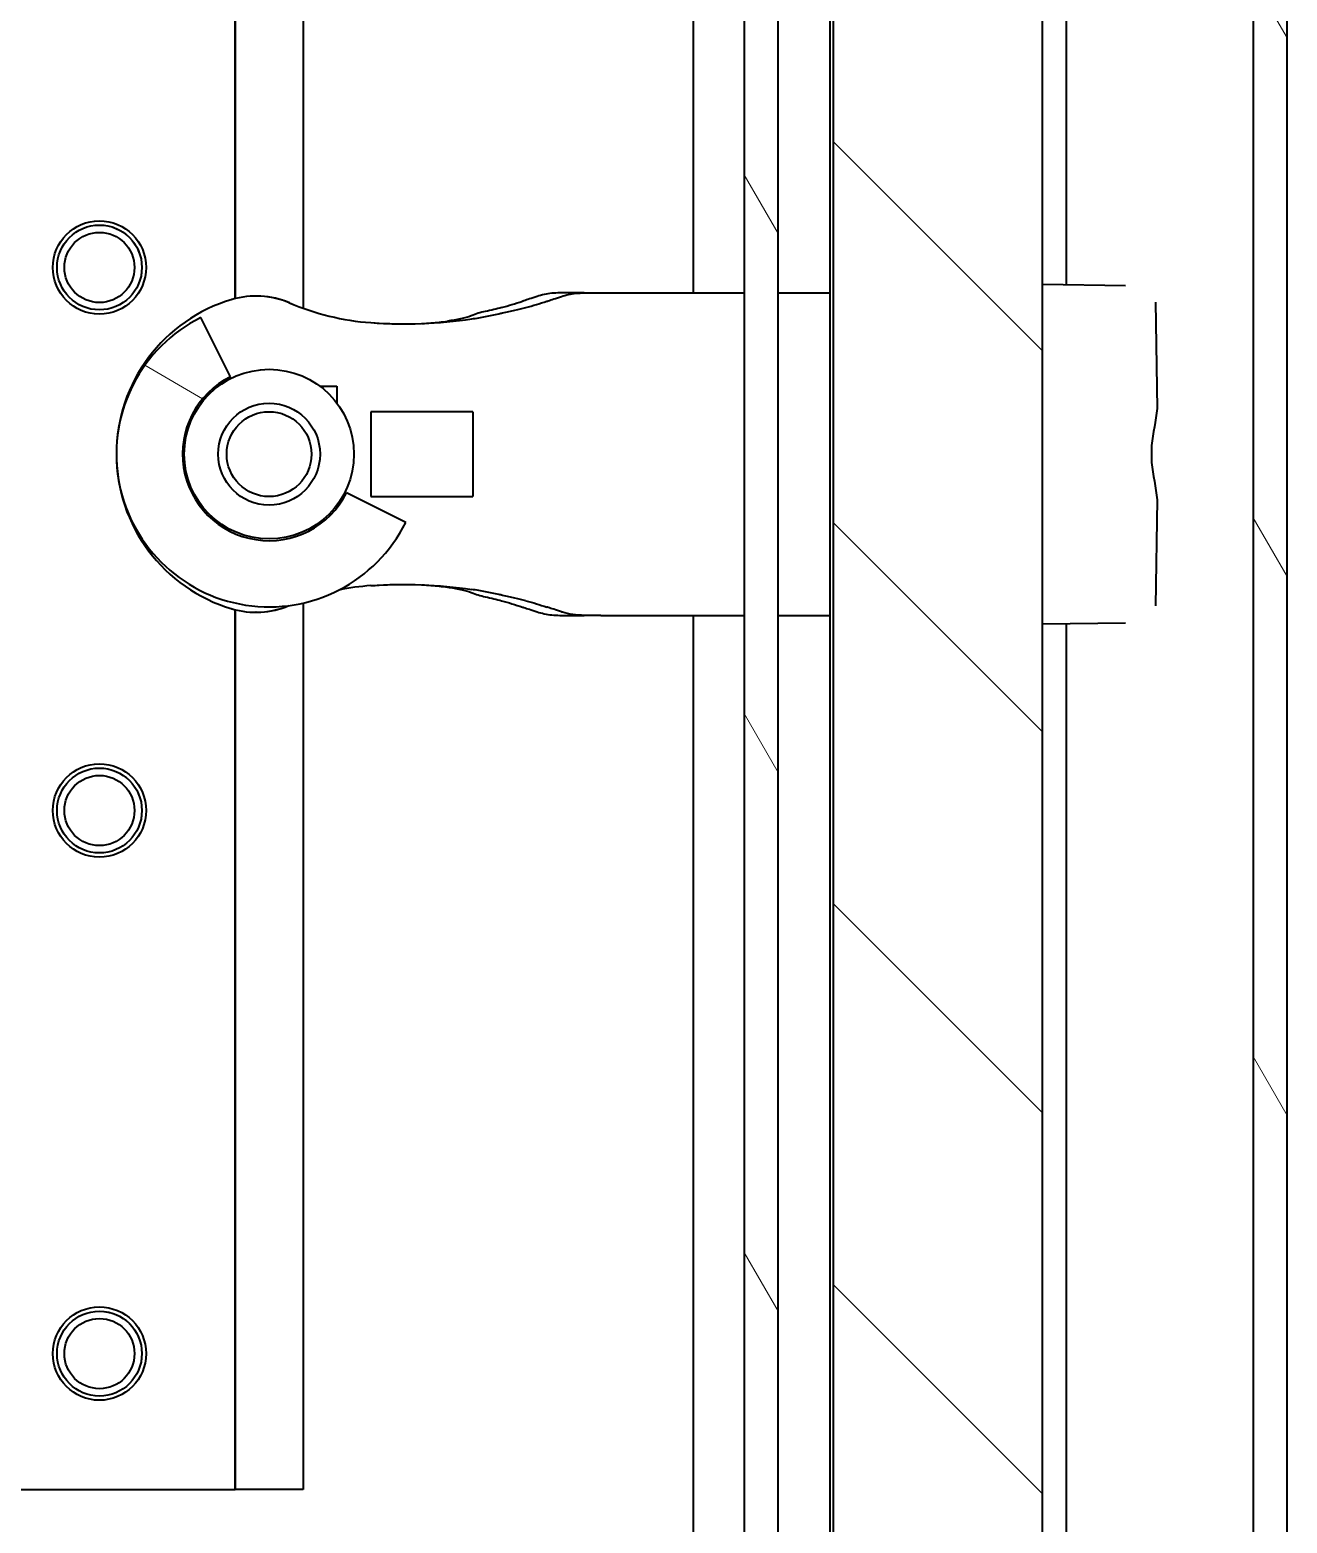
# Model space of a CAD drawing. Header units: millimetres. Extents: x 0 to 5945, y 0 to 4205.
# Drawn here: x 2058.1 to 2132.2, y 664.4 to 752.4 of the extents above; entities that cross this region are included whole.
import ezdxf

# ---------------------------------------------------------------- set-up
doc = ezdxf.new("R2010")
doc.units = ezdxf.units.MM
doc.header["$LTSCALE"] = 5
for name, color, linetype, lineweight in [('가시적인 것(ISO)', 3, 'Continuous', 40), ('가시적인 좁은 것(ISO)', 3, 'Continuous', 35), ('해치(ISO)', 7, 'Continuous', 18)]:
    doc.layers.add(name, color=color, linetype=linetype, lineweight=lineweight)
pattern_1 = [(135.0002, (0, 0), (-11.22528, -11.22536), [])]

msp = doc.modelspace()

# ---------------------------------------------------------------- hatches: boundary and pattern name
at = {"layer": '해치(ISO)'}
h = msp.add_hatch(dxfattribs=at)
h.set_pattern_fill('ANSI31', color=256, scale=127, angle=75.00018, style=0)
h.set_pattern_definition([(120.0002, (0, 0), (-13.74813, -7.93754), [])])
h.paths.add_polyline_path([(1602.237, 257.352), (2132.237, 257.352), (2132.237, 827.352), (1602.237, 827.352), (1602.237, 766.852), (1602.237, 707.852), (1602.237, 376.852), (1602.237, 317.852)])
h.paths.add_polyline_path([(1604.237, 259.352), (1604.237, 825.352), (2130.237, 825.352), (2130.237, 259.352)], flags=0)
edge = h.paths.add_edge_path()
edge.add_ellipse((1657.237, 307.352), major_axis=(-4, 0), ratio=1, start_angle=0, end_angle=360)
h.paths.add_polyline_path([(2102.237, 287.352), (2102.237, 797.352), (1632.237, 797.352), (1632.237, 287.352)])
h.paths.add_polyline_path([(1634.237, 289.352), (1634.237, 795.352), (2100.237, 795.352), (2100.237, 289.352)], flags=0)
h = msp.add_hatch(dxfattribs=at)
h.set_pattern_fill('ANSI31', color=256, scale=127, angle=90.00021, style=0)
h.set_pattern_definition(pattern_1)
edge = h.paths.add_edge_path()
edge.add_line((2117.821, 285.352), (2117.821, 799.352))
edge.add_ellipse((2104.437, 799.352), major_axis=(13.384, 0), ratio=1, start_angle=0, end_angle=90)
edge.add_line((2104.437, 812.736), (1630.437, 812.736))
edge.add_ellipse((1630.437, 799.352), major_axis=(0, 13.384), ratio=1, start_angle=0, end_angle=90)
edge.add_line((1617.053, 799.352), (1617.053, 285.352))
edge.add_ellipse((1630.437, 285.352), major_axis=(-13.384, 0), ratio=1, start_angle=0, end_angle=90)
edge.add_line((1630.437, 271.967), (1867.387, 271.967))
edge.add_line((1867.387, 271.967), (1867.387, 284.311))
edge.add_line((1867.387, 284.311), (1630.437, 284.311))
edge.add_ellipse((1630.437, 285.352), major_axis=(0, -1.041), ratio=1, start_angle=270, end_angle=360, ccw=False)
edge.add_line((1629.396, 285.352), (1629.396, 799.352))
edge.add_ellipse((1630.437, 799.352), major_axis=(-1.041, 0), ratio=1, start_angle=270, end_angle=360, ccw=False)
edge.add_line((1630.437, 800.392), (2104.437, 800.392))
edge.add_ellipse((2104.437, 799.352), major_axis=(0, 1.041), ratio=1, start_angle=270, end_angle=360, ccw=False)
edge.add_line((2105.478, 799.352), (2105.478, 285.352))
edge.add_ellipse((2104.437, 285.352), major_axis=(1.041, 0), ratio=1, start_angle=270, end_angle=360, ccw=False)
edge.add_line((2104.437, 284.311), (1867.487, 284.311))
edge.add_line((1867.487, 284.311), (1867.487, 271.967))
edge.add_line((1867.487, 271.967), (2104.437, 271.967))
edge.add_ellipse((2104.437, 285.352), major_axis=(0, -13.384), ratio=1, start_angle=0, end_angle=90)
h = msp.add_hatch(dxfattribs=at)
h.set_pattern_fill('ANSI31', color=256, scale=127, angle=105.00025, style=0)
h.set_pattern_definition([(150.00025, (0, 0), (-7.93744, -13.74819), [])])
edge = h.paths.add_edge_path()
edge.add_ellipse((2072.237, 727.352), major_axis=(-4.024, 8.05), ratio=1, start_angle=0, end_angle=216.88738)
edge.add_line((2080.287, 723.328), (2076.799, 725.071))
edge.add_ellipse((2072.237, 727.352), major_axis=(4.562, -2.28), ratio=1, start_angle=143.11262, end_angle=360, ccw=False)
edge.add_line((2069.957, 731.913), (2068.213, 735.402))
h = msp.add_hatch(dxfattribs=at)
h.set_pattern_fill('ANSI31', color=256, scale=127, angle=-14.99998, style=0)
h.set_pattern_definition([(30, (0, 0), (-7.9375, 13.74815), [])])
edge = h.paths.add_edge_path()
edge.add_ellipse((2072.237, 727.352), major_axis=(-5, 0), ratio=1, start_angle=0, end_angle=360)
edge = h.paths.add_edge_path(flags=0)
edge.add_ellipse((2072.237, 727.352), major_axis=(2.5, 0), ratio=1, start_angle=0, end_angle=360)
h = msp.add_hatch(dxfattribs=at)
h.set_pattern_fill('ANSI31', color=256, scale=127, angle=90.00021, style=0)
h.set_pattern_definition(pattern_1)
edge = h.paths.add_edge_path()
edge.add_ellipse((2072.237, 727.352), major_axis=(-3, 0), ratio=1, start_angle=0, end_angle=360)

# ---------------------------------------------------------------- linework, layer by layer
at = {"layer": '가시적인 것(ISO)'}
for p, q in [((2132.237, 257.352), (2132.237, 827.352)), ((2119.237, 737.338), (2119.237, 825.352)), ((2130.237, 825.352), (2130.237, 259.352)), ((2105.291, 799.352), (2105.291, 285.352)), ((2105.478, 799.352), (2105.478, 285.352)), ((2117.821, 285.352), (2117.821, 799.352)), ((2102.237, 287.352), (2102.237, 797.352)), ((2097.237, 795.352), (2097.237, 736.852)), ((2100.237, 795.352), (2100.237, 289.352)), ((2074.237, 786.352), (2074.237, 735.948)), ((2070.237, 736.515), (2070.237, 778.352)), ((2070.24, 778.352), (2070.24, 736.516)), ((2117.821, 737.359), (2122.716, 737.287)), ((2071.465, 736.668), (2071.463, 736.668)), ((2090.815, 736.852), (2089.38, 736.852)), ((2090.815, 736.852), (2091.783, 736.852)), ((2091.783, 736.852), (2100.237, 736.852)), ((2102.237, 736.852), (2105.291, 736.852)), ((2124.482, 736.297), (2124.575, 730.037)), ((2069.957, 731.913), (2068.213, 735.402)), ((2069.073, 731.352), (2069.237, 731.352)), ((2075.237, 731.352), (2076.235, 731.352)), ((2076.235, 731.352), (2076.235, 730.354)), ((2068.235, 730.349), (2068.235, 730.513)), ((2078.234, 729.852), (2078.234, 724.852)), ((2080.669, 729.852), (2078.234, 729.852)), ((2084.235, 729.852), (2080.669, 729.852)), ((2084.235, 729.852), (2084.235, 724.852)), ((2124.236, 727.852), (2124.236, 726.852)), ((2124.236, 727.852), (2124.237, 727.852)), ((2124.236, 726.852), (2124.237, 726.852)), ((2080.287, 723.328), (2076.799, 725.071)), ((2068.235, 724.19), (2068.235, 724.354)), ((2076.235, 724.349), (2076.235, 724.186)), ((2078.234, 724.852), (2080.669, 724.852)), ((2080.669, 724.852), (2084.235, 724.852)), ((2124.575, 724.666), (2124.482, 718.406)), ((2069.237, 723.352), (2069.073, 723.352)), ((2075.401, 723.352), (2075.237, 723.352)), ((2070.237, 666.352), (2070.237, 718.188)), ((2070.24, 718.187), (2070.24, 666.352)), ((2071.465, 718.035), (2071.463, 718.035)), ((2074.237, 718.577), (2074.237, 666.352)), ((2089.38, 717.852), (2090.815, 717.852)), ((2091.783, 717.852), (2090.815, 717.852)), ((2091.783, 717.852), (2100.237, 717.852)), ((2097.237, 717.852), (2097.237, 366.852)), ((2102.237, 717.852), (2105.291, 717.852)), ((2117.821, 717.345), (2122.716, 717.416)), ((2119.237, 367.338), (2119.237, 717.365)), ((2052.237, 666.352), (2070.237, 666.352)), ((2070.24, 666.352), (2070.237, 666.352)), ((2074.237, 666.352), (2070.24, 666.352))]:
    msp.add_line(p, q, dxfattribs=at)
for centre, radius in [((2062.237, 738.352), 2.75), ((2062.238, 738.352), 2.5), ((2062.237, 738.352), 2.067), ((2072.237, 727.352), 5), ((2072.237, 727.352), 3), ((2072.237, 727.352), 2.5), ((2062.237, 706.352), 2.75), ((2062.238, 706.352), 2.5), ((2062.237, 706.352), 2.067), ((2062.237, 674.352), 2.75), ((2062.238, 674.352), 2.5), ((2062.237, 674.352), 2.067)]:
    msp.add_circle(centre, radius, dxfattribs=at)
for centre, radius, start, end in [((2071.463, 731.668), 5, 66.86441, 106.41328), ((2071.465, 731.668), 5, 66.86441, 90), ((2072.237, 727.352), 9, 116.55631, 333.44369), ((2072.237, 727.352), 5.1, 116.55631, 333.44369), ((2071.463, 723.035), 5, 253.58673, 292.86717), ((2071.465, 723.035), 5, 270, 292.87672)]:
    msp.add_arc(centre, radius, start, end, dxfattribs=at)
for centre, major_axis, start_param, end_param in [((2072.735, 727.352), (-2.684, 9.113), 0, 2.568661), ((2079.322, 750.06), (0, -15), 5.879393, 6.210637), ((2079.323, 750.06), (0, -15), 5.879393, 6.210637), ((2079.323, 704.643), (0, 15), 0.072548, 0.199711), ((2079.322, 704.643), (0, 15), 0.072548, 0.19952)]:
    msp.add_ellipse(centre, major_axis=major_axis, ratio=1, start_param=start_param, end_param=end_param, dxfattribs=at)
for points, knots in [([(2088.039, 736.645), (2087.879, 736.592), (2087.726, 736.542), (2087.58, 736.494), (2087.463, 736.456), (2087.351, 736.419), (2087.243, 736.384), (2087.217, 736.376), (2087.191, 736.367), (2087.165, 736.359)], [0, 0, 0, 0, 0.5, 0.5, 0.5, 0.901094, 0.901094, 0.901094, 1, 1, 1, 1]), ([(2089.38, 736.852), (2089.062, 736.85), (2088.744, 736.82), (2088.305, 736.725), (2088.17, 736.688), (2088.039, 736.645)], [-3.8491061, -3.8491061, -3.8491061, -3.8491061, -3.7550602, -3.7550602, -3.711436, -3.711436, -3.711436, -3.711436]), ([(2088.6, 736.359), (2088.626, 736.367), (2088.652, 736.376), (2088.678, 736.384), (2088.785, 736.419), (2088.898, 736.456), (2089.015, 736.494), (2089.161, 736.542), (2089.314, 736.592), (2089.474, 736.645)], [0, 0, 0, 0, 0.097491, 0.097491, 0.097491, 0.5, 0.5, 0.5, 1, 1, 1, 1]), ([(2089.474, 736.645), (2089.605, 736.688), (2089.74, 736.725), (2090.179, 736.82), (2090.497, 736.85), (2090.815, 736.852)], [3.7114921, 3.7114921, 3.7114921, 3.7114921, 3.7551182, 3.7551182, 3.8491666, 3.8491666, 3.8491666, 3.8491666]), ([(2084.97, 735.757), (2084.836, 735.728), (2084.7, 735.693), (2084.564, 735.651), (2084.427, 735.609), (2084.29, 735.561), (2084.152, 735.505)], [0, 0, 0, 0, 0.5, 0.5, 0.5, 1, 1, 1, 1]), ([(2084.189, 735.322), (2084.459, 735.362), (2084.728, 735.407), (2085.259, 735.506), (2085.52, 735.561), (2085.773, 735.624)], [0.0000886, 0.0000886, 0.0000886, 0.0000886, 0.0820562, 0.0820562, 0.1642332, 0.1642332, 0.1642332, 0.1642332]), ([(2085.936, 735.991), (2085.792, 735.952), (2085.639, 735.912), (2085.478, 735.873), (2085.317, 735.834), (2085.147, 735.795), (2084.97, 735.757)], [0, 0, 0, 0, 0.5, 0.5, 0.5, 1, 1, 1, 1]), ([(2085.773, 735.624), (2085.811, 735.633), (2085.849, 735.642), (2085.924, 735.658), (2085.962, 735.666), (2086, 735.674)], [0.000001, 0.000001, 0.000001, 0.000001, 0.01231331, 0.01231331, 0.02462565, 0.02462565, 0.02462565, 0.02462565]), ([(2085.936, 735.991), (2086.141, 736.047), (2086.347, 736.106), (2086.757, 736.229), (2086.961, 736.293), (2087.165, 736.359)], [-0.1634886, -0.1634886, -0.1634886, -0.1634886, -0.0817448, -0.0817448, -0.000001, -0.000001, -0.000001, -0.000001]), ([(2086, 735.674), (2086.252, 735.723), (2086.495, 735.775), (2086.954, 735.881), (2087.169, 735.936), (2087.371, 735.991)], [0.000001, 0.000001, 0.000001, 0.000001, 0.0824526, 0.0824526, 0.1628228, 0.1628228, 0.1628228, 0.1628228]), ([(2087.371, 735.991), (2087.577, 736.047), (2087.782, 736.106), (2088.192, 736.229), (2088.396, 736.293), (2088.6, 736.359)], [-0.1634883, -0.1634883, -0.1634883, -0.1634883, -0.0817446, -0.0817446, -0.000001, -0.000001, -0.000001, -0.000001]), ([(2078.234, 735.099), (2079.227, 735.027), (2080.223, 735.009), (2082.212, 735.084), (2083.204, 735.176), (2084.189, 735.322)], [-0.5972877, -0.5972877, -0.5972877, -0.5972877, -0.2986556, -0.2986556, -0.0000886, -0.0000886, -0.0000886, -0.0000886]), ([(2078.236, 735.099), (2078.884, 735.052), (2079.579, 735.031), (2080.165, 735.028), (2080.167, 735.028), (2080.168, 735.028), (2080.17, 735.028)], [0, 0, 0, 0, 0.3890197, 0.3890197, 0.3890197, 0.3902334, 0.3902334, 0.3902334, 0.3902334]), ([(2081.26, 735.048), (2081.428, 735.057), (2081.599, 735.068), (2081.777, 735.083), (2082.091, 735.109), (2082.43, 735.145), (2082.753, 735.189)], [0.6522757, 0.6522757, 0.6522757, 0.6522757, 0.7780394, 0.7780394, 0.7780394, 1, 1, 1, 1]), ([(2084.152, 735.505), (2083.969, 735.431), (2083.757, 735.372), (2083.272, 735.266), (2083.013, 735.225), (2082.753, 735.189)], [-0.1525717, -0.1525717, -0.1525717, -0.1525717, -0.0785768, -0.0785768, -0.000001, -0.000001, -0.000001, -0.000001]), ([(2078.234, 719.604), (2079.227, 719.676), (2080.223, 719.694), (2082.212, 719.619), (2083.204, 719.527), (2084.189, 719.381)], [-0.5972877, -0.5972877, -0.5972877, -0.5972877, -0.2986556, -0.2986556, -0.0000886, -0.0000886, -0.0000886, -0.0000886]), ([(2078.236, 719.604), (2078.884, 719.651), (2079.579, 719.672), (2080.165, 719.675), (2080.167, 719.675), (2080.168, 719.675), (2080.17, 719.675)], [0, 0, 0, 0, 0.3890197, 0.3890197, 0.3890197, 0.3902335, 0.3902335, 0.3902335, 0.3902335]), ([(2081.26, 719.655), (2081.428, 719.646), (2081.599, 719.635), (2081.777, 719.62), (2082.091, 719.594), (2082.43, 719.558), (2082.753, 719.514)], [0.6522758, 0.6522758, 0.6522758, 0.6522758, 0.7780394, 0.7780394, 0.7780394, 1, 1, 1, 1]), ([(2082.753, 719.514), (2083.01, 719.479), (2083.266, 719.438), (2083.752, 719.333), (2083.966, 719.273), (2084.152, 719.198)], [0.000001, 0.000001, 0.000001, 0.000001, 0.0776517, 0.0776517, 0.1527465, 0.1527465, 0.1527465, 0.1527465]), ([(2084.152, 719.198), (2084.289, 719.143), (2084.427, 719.094), (2084.563, 719.052), (2084.7, 719.01), (2084.835, 718.975), (2084.97, 718.946)], [0, 0, 0, 0, 0.5, 0.5, 0.5, 1, 1, 1, 1]), ([(2085.773, 719.079), (2085.52, 719.142), (2085.259, 719.197), (2084.728, 719.296), (2084.459, 719.341), (2084.189, 719.381)], [-0.1642332, -0.1642332, -0.1642332, -0.1642332, -0.0820917, -0.0820917, -0.0000886, -0.0000886, -0.0000886, -0.0000886]), ([(2084.97, 718.946), (2085.147, 718.908), (2085.317, 718.869), (2085.478, 718.83), (2085.639, 718.791), (2085.792, 718.751), (2085.936, 718.712)], [0, 0, 0, 0, 0.5, 0.5, 0.5, 1, 1, 1, 1]), ([(2086, 719.029), (2085.962, 719.037), (2085.924, 719.045), (2085.849, 719.061), (2085.811, 719.07), (2085.773, 719.079)], [0.000001, 0.000001, 0.000001, 0.000001, 0.01231333, 0.01231333, 0.02462564, 0.02462564, 0.02462564, 0.02462564]), ([(2087.371, 718.712), (2087.169, 718.767), (2086.954, 718.822), (2086.495, 718.928), (2086.252, 718.98), (2086, 719.029)], [-0.1628228, -0.1628228, -0.1628228, -0.1628228, -0.0824639, -0.0824639, -0.000001, -0.000001, -0.000001, -0.000001]), ([(2085.936, 718.712), (2086.141, 718.656), (2086.347, 718.597), (2086.757, 718.474), (2086.961, 718.41), (2087.165, 718.344)], [-0.1634886, -0.1634886, -0.1634886, -0.1634886, -0.0817448, -0.0817448, -0.000001, -0.000001, -0.000001, -0.000001]), ([(2087.165, 718.344), (2087.191, 718.336), (2087.217, 718.327), (2087.243, 718.319), (2087.351, 718.284), (2087.463, 718.247), (2087.58, 718.209), (2087.726, 718.161), (2087.879, 718.111), (2088.039, 718.058)], [0, 0, 0, 0, 0.09883, 0.09883, 0.09883, 0.5, 0.5, 0.5, 1, 1, 1, 1]), ([(2087.371, 718.712), (2087.577, 718.656), (2087.782, 718.597), (2088.192, 718.474), (2088.396, 718.41), (2088.6, 718.344)], [-0.1634883, -0.1634883, -0.1634883, -0.1634883, -0.0817446, -0.0817446, -0.000001, -0.000001, -0.000001, -0.000001]), ([(2088.039, 718.058), (2088.17, 718.015), (2088.305, 717.978), (2088.744, 717.883), (2089.062, 717.853), (2089.38, 717.852)], [-2.3923171, -2.3923171, -2.3923171, -2.3923171, -2.3486929, -2.3486929, -2.2546469, -2.2546469, -2.2546469, -2.2546469]), ([(2089.474, 718.058), (2089.314, 718.111), (2089.161, 718.161), (2089.015, 718.209), (2088.898, 718.247), (2088.785, 718.284), (2088.678, 718.319), (2088.652, 718.328), (2088.626, 718.336), (2088.6, 718.344)], [0, 0, 0, 0, 0.5, 0.5, 0.5, 0.902506, 0.902506, 0.902506, 1, 1, 1, 1]), ([(2090.815, 717.852), (2090.353, 717.853), (2089.907, 717.921), (2089.506, 718.047), (2089.49, 718.052), (2089.474, 718.058)], [-2.3267533, -2.3267533, -2.3267533, -2.3267533, -2.192333, -2.192333, -2.186742, -2.186742, -2.186742, -2.186742])]:
    msp.add_open_spline(points, degree=3, knots=knots, dxfattribs=at)
for points in [[(2124.575, 730.037), (2124.47, 729.322), (2124.353, 728.587), (2124.236, 727.852)], [(2124.236, 726.852), (2124.353, 726.116), (2124.47, 725.381), (2124.575, 724.666)]]:
    msp.add_open_spline(points, degree=3, dxfattribs=at)
at = {"layer": '가시적인 좁은 것(ISO)'}
for centre in [(2062.237, 738.352), (2062.237, 706.352), (2062.237, 674.352)]:
    msp.add_arc(centre, 2.5, 350, 89.98753, dxfattribs=at)

doc.saveas('drawing.dxf')
